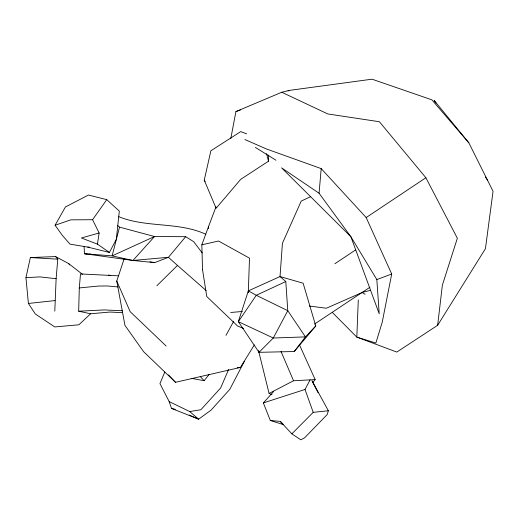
<?xml version="1.0" encoding="UTF-8"?>
<svg xmlns="http://www.w3.org/2000/svg" width="519" height="519" viewBox="0 0 519 519"><rect width="100%" height="100%" fill="white"/><g stroke="black" fill="none" stroke-linecap="round" stroke-linejoin="round"><path stroke-width="0.78" d="M246.668 133.844L240.712 131.612L210.87 150.789L204.252 180.132L216.112 208.262L240.693 179.347L268.492 161.208L268.55 155.084M54.8 311.153L56.123 278.709L57.765 259.163L55.572 256.568L30.368 257.56L25.95 277.671L28.396 303.459L35.318 313.982L54.761 326.944L78.882 324.79L90.624 313.768L109.957 312.042L122.484 312.678M90.624 313.768L78.687 311.212L79.29 287.935L80.497 273.935L118.267 275.829M358.298 299.852L356.819 337.116L396.814 352.07L437.647 325.283L485.434 248.698L493.05 191.297L468.845 142.816L434.15 100.414L435.947 103.106M319.075 193.237L281.577 167.845L350.889 236.748L379.207 313.774L376.826 279.553L350.889 236.748L319.075 193.237L321.19 168.61L266.37 148.94L244.962 139.559M437.647 325.283L442.37 285.158L457.356 238.247L425.885 177.745L379.402 121.738L327.833 113.959L281.759 92.252L235.924 111.572L230.799 138.56M208.301 228.652L208.638 226.284L216.014 206.822M109.418 252.429L97.449 244.144L99.129 232.986L92.57 219.719L106.758 199.64L119.318 211.116L116.327 239.311L109.418 252.429L87.73 247.096L69.981 244.131L62.39 235.438L55.085 225.252L65.433 206.945L88.496 195.047L106.758 199.64M321.19 168.61L366.174 217.552L391.709 274.019L382.244 322.143L375.873 343.033L356.819 337.116L332.277 312.386M117.683 225.596L119.519 227.14L112.13 255.88L84.448 253.713L84.104 246.551M311.958 380.648L328.339 410.763L327.242 414.499L304.601 437.815L300.806 439.814L291.853 433.852L280.279 421.396L270.321 420.507L263.354 402.9L273.662 391.482M254.329 344.921L240.401 367.433L175.506 382.302L143.568 351.635L124.943 325.368L116.769 281.051L124.19 258.702M202.533 269.679L201.826 244.812L208.638 226.284M164.802 372.058L159.949 383.612L169.194 401.602L171.497 408.427L198.654 419.183L211.175 410.036L229.807 389.302L244.274 361.535M228.594 369.476L220.646 387.991L200.879 409.731L189.714 411.554L169.194 401.602M264.787 402.264L263.354 402.9L305.023 389.458L310.09 379.908M225.999 335.384L233.699 321.274M294.228 351.532L305.444 336.889L315.786 325.971L303.122 283.212L280.026 276.569L248.335 290.874L238.325 321.657L259.02 352.323L294.228 351.532L315.786 325.971M191.517 378.364L204.155 380.699L208.995 374.621M312.574 382.698L315.163 379.597L299.567 345.083M202.228 252.941L193.678 241.653L185.672 236.703L168.422 257.307L154.656 262.627L132.922 260.473L84.448 253.713L86.829 253.888M119.519 227.14L154.545 236.528L112.13 255.88L132.922 260.473L154.545 236.528L185.672 236.703M291.853 433.852L313.204 412.339L328.339 410.763M156.842 285.774L177.485 265.423L206.14 290.53M369.93 287.234L314.456 324.135M366.174 217.552L425.885 177.745M334.859 263.756L355.502 249.996M258.611 350.974L269.076 393.447L293.54 380.758L315.163 379.597M310.719 196.61L301.215 201.093L282.433 243.236L280.026 276.569L285.8 281.525L287.773 310.693L305.444 336.889L273.286 338.012L238.325 321.657L256.289 295.285L285.8 281.525M288.013 90.987L289.492 90.371L372.026 79.186L431.847 99.817L468.845 142.816M376.826 279.553L391.709 274.019M235.924 111.572L240.485 109.989M55.085 225.252L70.792 219.848L92.57 219.719M99.129 232.986L81.386 237.987L97.449 244.144M370.475 290.309L362.723 292.268L326.289 308.241L309.421 306.035M281.759 92.252L289.492 90.371M201.826 244.819L218.518 241.017L249.496 258.157L248.296 292.482L248.335 290.874L256.289 295.285L287.773 310.693L273.286 338.012L259.02 352.323L258.605 350.766M28.396 303.459L54.982 300.592M237.183 367.783L240.401 367.433M79.29 287.935L98.448 286.06L107.05 285.943L118.228 286.962M132.922 260.473L168.422 257.307L177.485 265.423M230.683 312.483L242.418 311.471M25.95 277.671L39.982 276.899L56.123 278.709M78.687 311.212L104.202 309.921L122.465 310.758M87.73 247.096L89.346 247.128M30.368 257.56L57.765 259.163M89.21 254.057L90.799 254.174M149.926 261.784L154.656 262.627M108.568 275.044L110.145 275.349M171.497 408.427L175.338 409.361M118.78 216.708C146.527 227.951 178.601 221.671 205.777 234.244M270.321 420.507L283.426 424.626L280.279 421.396M243.482 328.436L237.618 326.049L206.763 296.524L202.527 269.672M269.076 393.447L272.001 394.706M189.234 415.031L198.654 419.183L189.714 411.554M55.572 256.568L68.677 263.613L82.502 274.35M361.788 292.314L365.129 294.273M255.4 147.422L275.965 160.222M166.164 346.043L130.172 311.679L116.769 281.051M200.256 376.586L204.155 380.699M168.48 374.88L175.506 382.302M68.677 263.613L69.591 264.917M204.252 180.132L205.154 181.468M485.434 177.07L487.685 180.43M312.633 382.094L318.082 392.747M281.019 351.441L293.54 380.758M305.023 389.458L313.204 412.339M266.552 153.63L268.492 161.208"/></g></svg>
